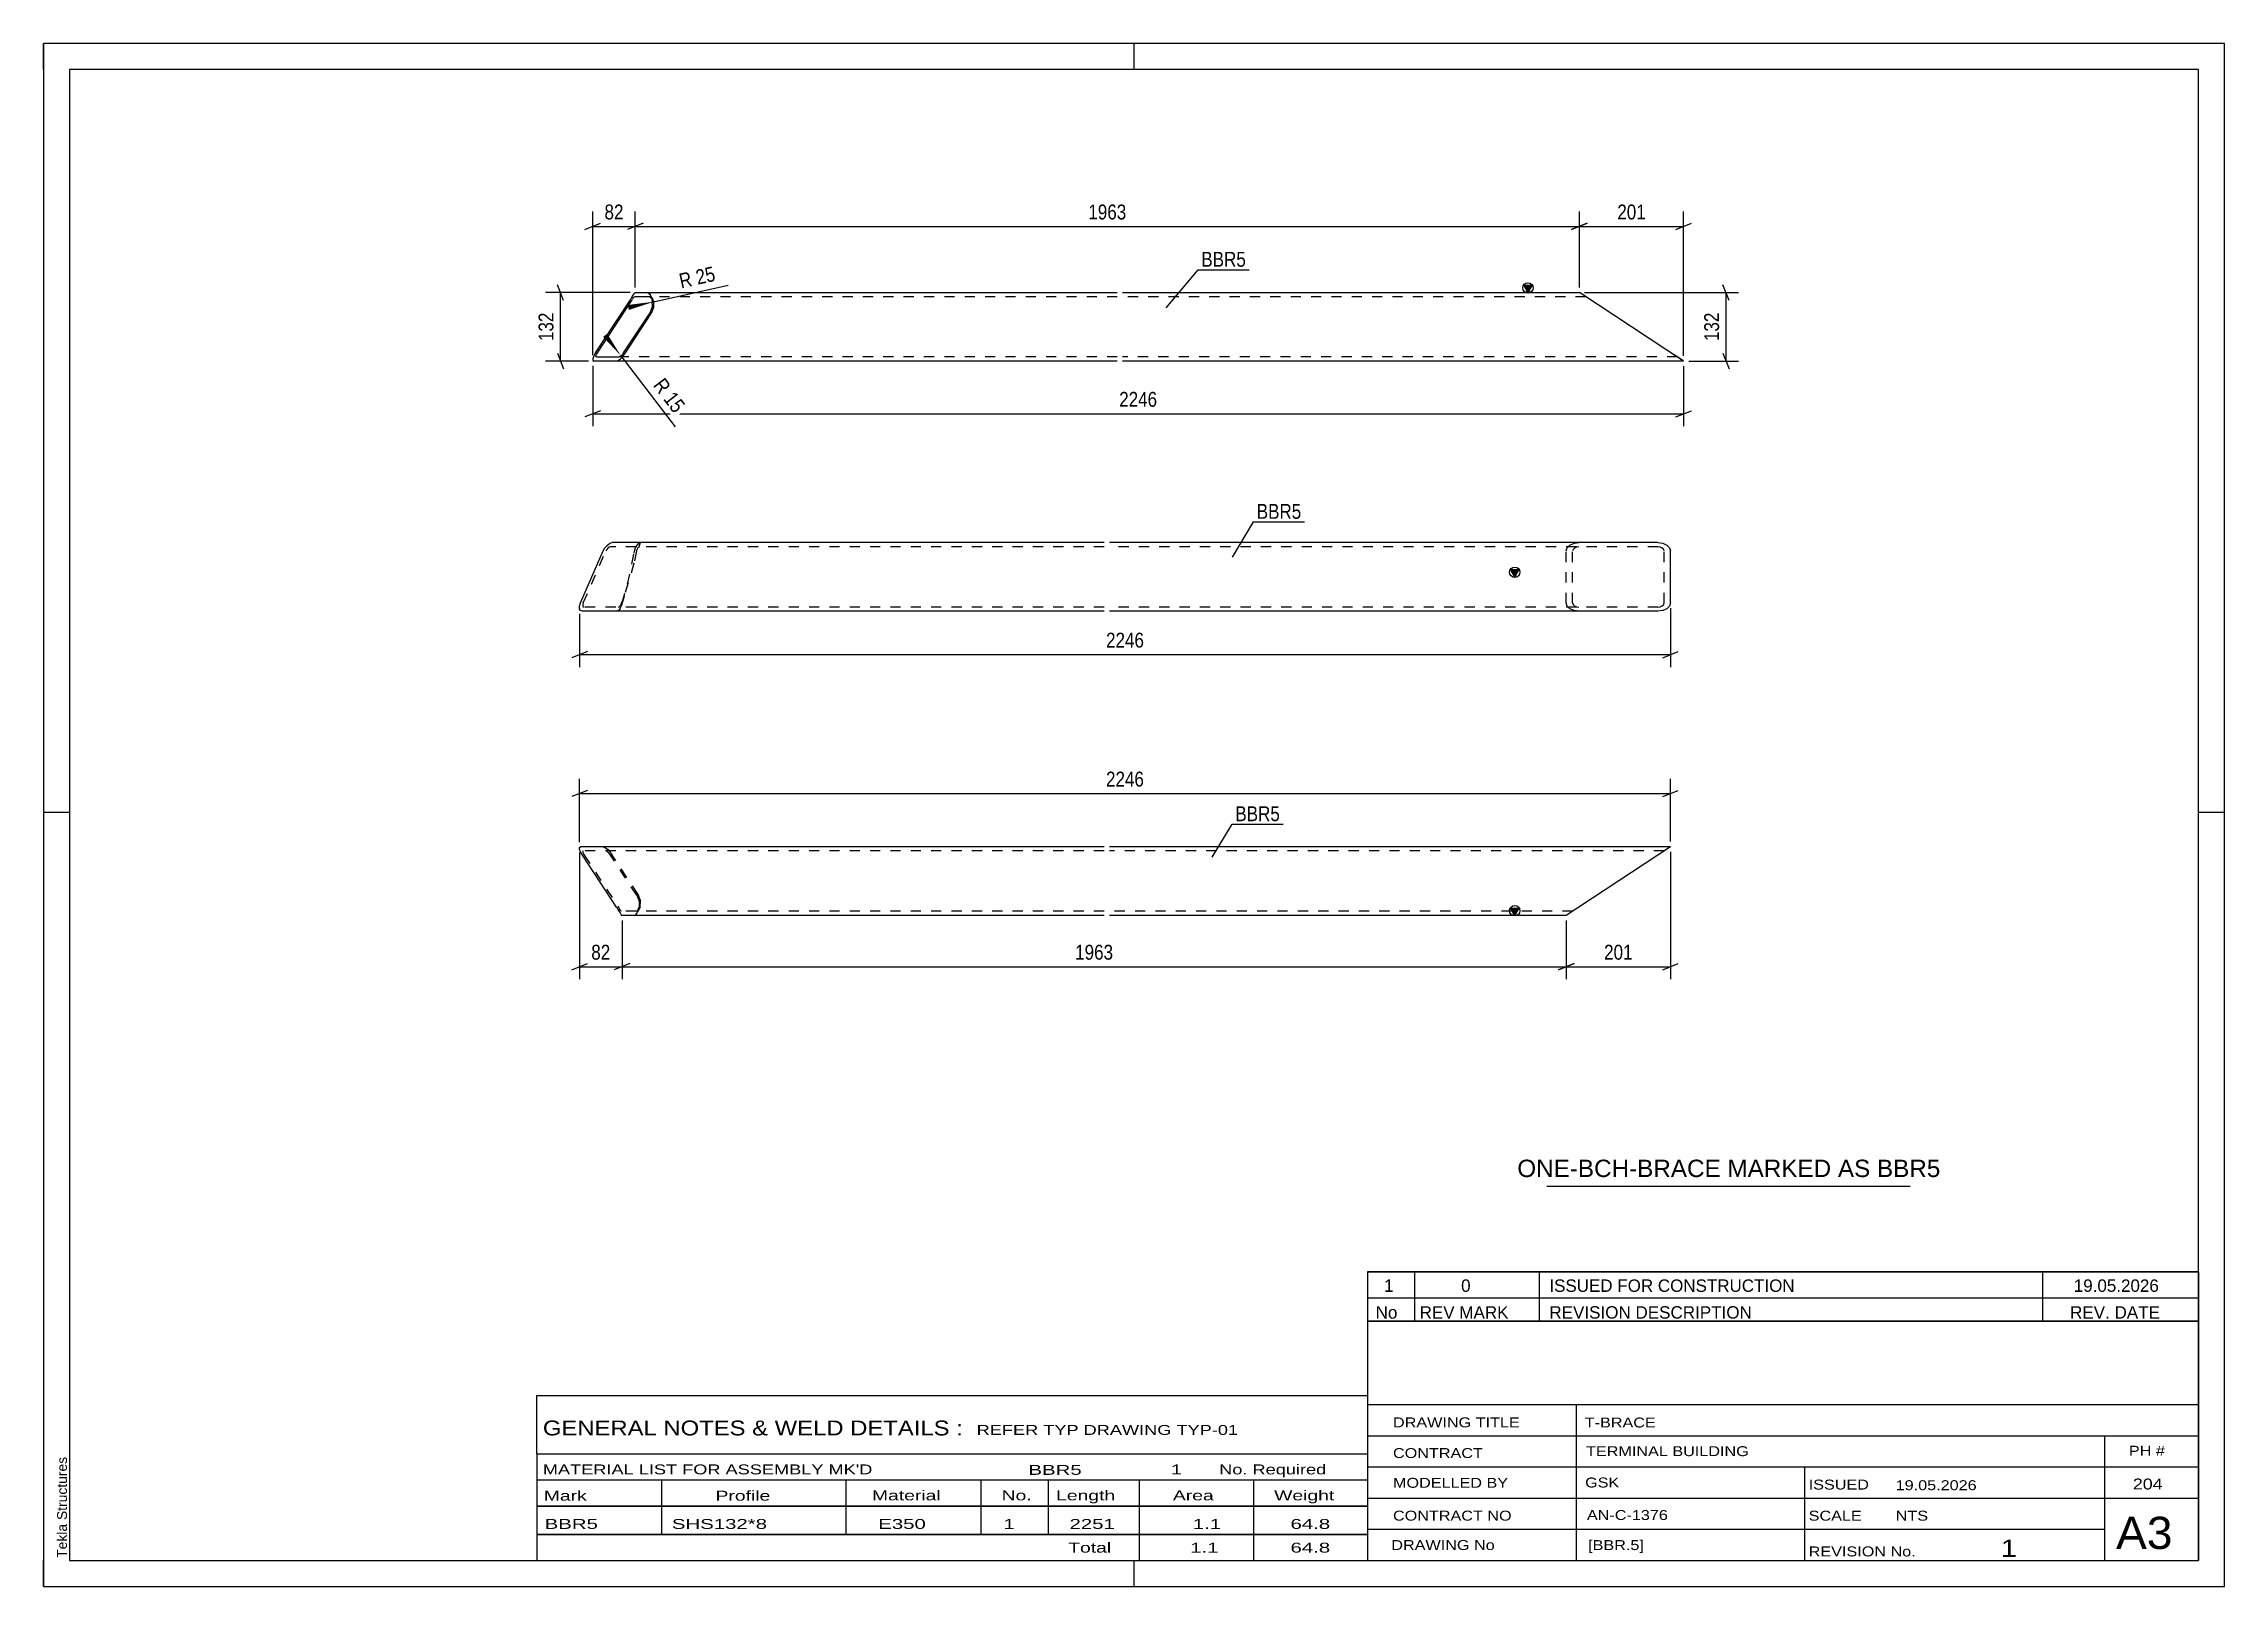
# Model space of a CAD drawing. Header units: millimetres. Extents: x 0 to 420, y 0 to 297.
import ezdxf

# ---------------------------------------------------------------- set-up
doc = ezdxf.new("R2010")
doc.units = ezdxf.units.MM
doc.linetypes.add('DXK_LINE_DOT2', pattern=[3.9198, 1.9599, -1.9599])
doc.styles.add('Arial', font='ARIAL.TTF', dxfattribs={"height": 0.2})
doc.styles.add('Arial Narrow', font='ARIALN.TTF', dxfattribs={"height": 0.2})

# ---------------------------------------------------------------- blocks, each defined once
blk = doc.blocks.new('Unknown-491737577-1161')
at = {"color": 5, "linetype": 'Continuous'}
for p, q in [((420, 297), (0, 297)), ((0, 297), (0, 0)), ((0, 292), (0, 297)), ((210, 292), (210, 297)), ((420, 0), (420, 297)), ((415, 292), (5, 292)), ((5, 292), (5, 5)), ((415, 5), (415, 292)), ((5, 149), (0, 149)), ((420, 149), (415, 149)), ((0, 0), (0, 5)), ((5, 5), (415, 5)), ((210, 0), (210, 5)), ((0, 0), (420, 0))]:
    blk.add_line(p, q, dxfattribs=at)
at = {"color": 174, "linetype": 'Continuous', "style": 'Arial'}
blk.add_text('Tekla Structures', height=1.9102, rotation=90, dxfattribs=at).set_placement((4.5, 5.5))
blk = doc.blocks.new('Unknown-491737577-3114')
at = {"color": 7, "linetype": 'Continuous'}
for p, q in [((255, 51.05), (255, 5)), ((255, 51.05), (415, 51.05)), ((415, 51), (415, 5)), ((255, 35), (415, 35)), ((295.14, 35), (295.14, 5)), ((255, 29), (415, 29)), ((397, 5.05), (397, 28.9)), ((255, 23), (415, 23)), ((339.14, 23), (339.14, 5)), ((255, 17), (415, 17)), ((255, 11), (397, 11)), ((255, 5), (415, 5))]:
    blk.add_line(p, q, dxfattribs=at)
at = {"color": 7, "style": 'Arial Narrow'}
for s, height, width, p in [('DRAWING TITLE', 1.9089, 1.425378, (259.88, 30.61)), ('T-BRACE', 1.909, 1.425378, (296.81, 30.59)), ('CONTRACT', 1.909, 1.425378, (259.88, 24.71)), ('TERMINAL BUILDING', 1.9089, 1.425378, (297.06, 25.07)), ('MODELLED BY', 1.9089, 1.425378, (259.88, 18.98)), ('GSK', 1.909, 1.425378, (296.88, 19.04)), ('ISSUED', 1.909, 1.425378, (339.94, 18.64)), ('19.05.2026', 1.909, 1.425378, (356.69, 18.52)), ('CONTRACT NO', 1.9089, 1.425378, (259.88, 12.66)), ('AN-C-1376', 1.909, 1.425378, (297.23, 12.78)), ('SCALE', 1.909, 1.425378, (339.94, 12.65)), ('A3', 6.204, 1.25, (399.14, 7.2)), ('DRAWING No', 1.909, 1.425378, (259.56, 7)), ('[BBR.5]', 1.909, 1.425378, (297.46, 6.99)), ('1', 3.34, 1.5, (376.91, 5.68)), ('REVISION No.', 1.9089, 1.425378, (339.94, 5.77))]:
    blk.add_text(s, height=height, dxfattribs=dict(at, width=width)).set_placement(p)
at = {"color": 7, "linetype": 'Continuous', "style": 'Arial Narrow'}
for s, height, width, p in [('PH #', 1.909, 1.43, (401.6, 25.15)), ('204', 2.1, 1.43, (402.37, 18.65)), ('NTS', 1.909, 1.425378, (356.7, 12.65))]:
    blk.add_text(s, height=height, dxfattribs=dict(at, width=width)).set_placement(p)
blk = doc.blocks.new('Unknown-491737577-3115')
at = {"color": 7, "linetype": 'Continuous'}
for p, q in [((95, 36.75), (255, 36.75)), ((95, 25.5), (95, 36.75)), ((255, 36.75), (255, 25.5)), ((95, 25.5), (255, 25.5)), ((95, 25.5), (95, 20.5)), ((255, 25.5), (255, 20.5)), ((95, 20.5), (255, 20.5)), ((95, 20.5), (95, 15.5)), ((119, 20.5), (119, 15.5)), ((154.5, 20.5), (154.5, 15.5)), ((180.5, 20.5), (180.5, 15.5)), ((193.5, 20.5), (193.5, 15.5)), ((211, 20.5), (211, 15.5)), ((233, 20.5), (233, 15.5)), ((255, 20.5), (255, 15.5)), ((95, 15.5), (255, 15.5)), ((95, 15.45), (95, 10.05)), ((95, 15.45), (255, 15.45)), ((119, 15.5), (119, 10)), ((154.5, 15.5), (154.5, 10)), ((180.5, 15.5), (180.5, 10)), ((193.5, 15.5), (193.5, 10)), ((211, 15.5), (211, 10)), ((233, 15.5), (233, 10)), ((255, 15.45), (255, 10.05)), ((95, 10.05), (255, 10.05)), ((95, 10), (255, 10)), ((95, 10), (95, 5)), ((211, 10), (211, 5)), ((233, 10), (233, 5)), ((255, 10), (255, 5)), ((95, 5), (255, 5))]:
    blk.add_line(p, q, dxfattribs=at)
at = {"color": 7, "style": 'Arial Narrow'}
for s, height, width, p in [('GENERAL NOTES & WELD DETAILS :', 2.8633, 1.4, (96.15, 29.06)), ('REFER TYP DRAWING TYP-01', 1.9089, 1.6, (179.7, 29.16)), ("MATERIAL LIST FOR ASSEMBLY MK'D", 1.9089, 1.6, (96.15, 21.56)), ('BBR5', 1.909, 1.794707, (189.67, 21.47)), ('1', 1.91, 1.794707, (217.08, 21.56)), ('No. Required', 1.9089, 1.6, (226.41, 21.56)), ('Mark', 1.909, 1.7, (96.34, 16.5)), ('Profile', 1.909, 1.7, (129.41, 16.5)), ('Material', 1.909, 1.7, (159.54, 16.56)), ('No.', 1.909, 1.7, (184.5, 16.56)), ('Length', 1.909, 1.7, (195, 16.56)), ('Area', 1.909, 1.7, (217.5, 16.56)), ('Weight', 1.909, 1.7, (237, 16.56))]:
    blk.add_text(s, height=height, dxfattribs=dict(at, width=width)).set_placement(p)
at = {"color": 7, "linetype": 'Continuous', "style": 'Arial Narrow'}
for s, height, width, p in [('BBR5', 1.909, 1.794707, (96.5, 11.06)), ('SHS132*8', 1.909, 1.794707, (121, 11.06)), ('E350', 1.909, 1.794707, (160.74, 11.06)), ('1', 1.91, 1.794707, (184.86, 11.06)), ('2251', 1.909, 1.794707, (197.58, 11.06)), ('1.1', 1.909, 1.794707, (221.32, 11.06)), ('64.8', 1.909, 1.794707, (240.14, 11.06)), ('Total', 1.909, 1.7, (197.33, 6.5)), ('1.1', 1.909, 1.794707, (220.83, 6.5)), ('64.8', 1.909, 1.794707, (240.14, 6.5))]:
    blk.add_text(s, height=height, dxfattribs=dict(at, width=width)).set_placement(p)
blk = doc.blocks.new('Unknown-491737577-3116')
at = {"color": 7, "linetype": 'Continuous'}
for p, q in [((255, 60.55), (415, 60.55)), ((415, 60.55), (255, 60.55)), ((255, 60.55), (255, 55.55)), ((264, 60.55), (264, 55.55)), ((288, 60.55), (288, 55.55)), ((385, 60.55), (385, 55.55)), ((415, 60.55), (415, 55.55)), ((255, 55.55), (415, 55.55)), ((255, 55.55), (255, 51.05)), ((255, 55.55), (415, 55.55)), ((264, 55.55), (264, 51.05)), ((288, 55.55), (288, 51.05)), ((385, 55.55), (385, 51.05)), ((415, 55.55), (415, 51.05)), ((415, 51.05), (255, 51.05))]:
    blk.add_line(p, q, dxfattribs=at)
at = {"color": 7, "linetype": 'Continuous', "style": 'Arial Narrow'}
for s, height, width, p in [('1', 2.39, 1.196471, (258.16, 56.7)), ('0', 2.39, 1.196471, (273, 56.7)), ('ISSUED FOR CONSTRUCTION', 2.3861, 1.196471, (290, 56.7)), ('19.05.2026', 2.386, 1.196471, (391, 56.7)), ('No', 2.386, 1.2, (256.54, 51.55)), ('REV MARK', 2.386, 1.2, (265, 51.55)), ('REVISION DESCRIPTION', 2.3861, 1.2, (290, 51.55)), ('REV. DATE', 2.386, 1.2, (390.28, 51.55))]:
    blk.add_text(s, height=height, dxfattribs=dict(at, width=width)).set_placement(p)
blk = doc.blocks.new('Unknown-491737577-3117')
at = {"color": 7, "linetype": 'Continuous'}
blk.add_line((289.5, 77.05), (359.5, 77.05), dxfattribs=at)
at = {"color": 7, "style": 'Arial'}
blk.add_text('ONE-BCH-BRACE MARKED AS BBR5', height=3.3428, dxfattribs=at).set_placement((283.82, 78.8))
blk = doc.blocks.new('Part-491737577-1532 - 1526')
at = {"linetype": 'Continuous'}
blk.add_hatch(color=2, dxfattribs=at).paths.add_polyline_path([(283.32, 129.18), (282.52, 130.58), (284.12, 130.58)])
at = {"color": 2, "linetype": 'Continuous'}
for p, q in [((103.22, 142.26), (103.41, 142.38)), ((103.23, 141.91), (103.22, 142.26)), ((103.42, 141.39), (103.23, 141.91)), ((204.25, 142.38), (103.41, 142.38)), ((103.77, 140.78), (103.42, 141.39)), ((110.34, 130.78), (103.77, 140.78)), ((313.32, 142.38), (205.25, 142.38)), ((310.89, 140.78), (293.25, 129.18)), ((313.32, 142.38), (310.89, 140.78)), ((110.34, 130.78), (110.49, 130.58)), ((110.49, 130.58), (110.68, 130.16)), ((283.32, 129.18), (282.52, 130.58)), ((282.52, 130.58), (284.12, 130.58)), ((284.12, 130.58), (283.32, 129.18)), ((110.68, 130.16), (111.02, 129.65)), ((111.02, 129.65), (111.13, 129.53)), ((111.13, 129.53), (111.22, 129.3)), ((111.22, 129.3), (111.4, 129.18)), ((204.25, 129.18), (111.4, 129.18)), ((293.25, 129.18), (205.25, 129.18))]:
    blk.add_line(p, q, dxfattribs=at)
at = {"color": 7, "linetype": 'DXK_LINE_DOT2'}
for p, q in [((103.94, 141.58), (103.84, 141.52)), ((103.84, 141.52), (103.84, 141.34)), ((103.84, 141.34), (103.94, 141.08)), ((204.25, 141.58), (103.94, 141.58)), ((103.94, 141.08), (104.11, 140.78)), ((104.11, 140.78), (110.69, 130.78)), ((107.77, 142.38), (108.11, 142.26)), ((108.11, 142.26), (108.57, 141.91)), ((108.47, 141.52), (108.29, 141.58)), ((108.69, 141.34), (108.47, 141.52)), ((108.57, 141.91), (109.06, 141.39)), ((108.94, 141.08), (108.69, 141.34)), ((109.17, 140.78), (108.94, 141.08)), ((109.06, 141.39), (109.52, 140.78)), ((114.25, 133.05), (109.17, 140.78)), ((114.49, 133.21), (109.52, 140.78)), ((312.1, 141.58), (205.25, 141.58)), ((313.13, 142.26), (310.89, 140.78)), ((110.69, 130.78), (110.72, 130.73)), ((110.72, 130.73), (110.85, 130.47)), ((111.02, 130.21), (110.85, 130.47)), ((111.18, 130.04), (111.02, 130.21)), ((114.25, 133.05), (114.71, 131.89)), ((114.29, 130.04), (114.43, 130.21)), ((114.43, 130.21), (114.58, 130.47)), ((114.95, 132.05), (114.49, 133.21)), ((114.58, 130.47), (114.65, 130.61)), ((114.9, 130.78), (114.6, 130.16)), ((114.65, 130.61), (114.67, 130.78)), ((114.71, 131.89), (114.67, 130.78)), ((114.9, 130.78), (114.95, 132.05)), ((295.68, 130.78), (295.68, 130.78)), ((111.32, 129.98), (111.18, 130.04)), ((204.25, 129.98), (111.32, 129.98)), ((113.78, 129.18), (113.97, 129.3)), ((113.97, 129.3), (114.12, 129.43)), ((114.12, 129.43), (114.29, 129.65)), ((114.2, 129.98), (114.29, 130.04)), ((114.6, 130.16), (114.29, 129.65)), ((294.47, 129.98), (205.25, 129.98))]:
    blk.add_line(p, q, dxfattribs=at)
at = {"color": 2, "linetype": 'Continuous'}
blk.add_circle((283.32, 130.08), 1, dxfattribs=at)
blk = doc.blocks.new('Part-491737577-1708 - 1702')
at = {"linetype": 'Continuous'}
blk.add_hatch(color=2, dxfattribs=at).paths.add_polyline_path([(283.32, 194.34), (282.52, 195.74), (284.12, 195.74)])
at = {"color": 2, "linetype": 'Continuous'}
for p, q in [((103.41, 189.34), (107.77, 199.34)), ((107.77, 199.34), (108.11, 199.95)), ((108.11, 199.95), (108.57, 200.47)), ((108.57, 200.47), (109.06, 200.81)), ((109.06, 200.81), (109.52, 200.94)), ((204.25, 200.94), (109.52, 200.94)), ((310.89, 200.94), (205.25, 200.94)), ((310.89, 200.94), (311.82, 200.81)), ((311.82, 200.81), (312.61, 200.47)), ((312.61, 200.47), (313.13, 199.95)), ((313.13, 199.95), (313.32, 199.34)), ((313.32, 189.34), (313.32, 199.34)), ((283.32, 194.34), (282.52, 195.74)), ((282.52, 195.74), (284.12, 195.74)), ((284.12, 195.74), (283.32, 194.34)), ((103.22, 188.72), (103.41, 189.34)), ((313.32, 189.34), (313.13, 188.72)), ((103.23, 188.2), (103.22, 188.72)), ((103.42, 187.86), (103.23, 188.2)), ((103.77, 187.74), (103.42, 187.86)), ((204.25, 187.74), (103.77, 187.74)), ((310.89, 187.74), (205.25, 187.74)), ((311.82, 187.86), (310.89, 187.74)), ((312.61, 188.2), (311.82, 187.86)), ((313.13, 188.72), (312.61, 188.2))]:
    blk.add_line(p, q, dxfattribs=at)
at = {"color": 7, "linetype": 'DXK_LINE_DOT2'}
for p, q in [((103.94, 189.34), (108.29, 199.34)), ((108.47, 199.64), (108.29, 199.34)), ((108.69, 199.9), (108.47, 199.64)), ((108.94, 200.08), (108.69, 199.9)), ((109.17, 200.14), (108.94, 200.08)), ((204.25, 200.14), (109.17, 200.14)), ((112.48, 192.96), (113.74, 198.89)), ((114.2, 199.34), (113.69, 196.96)), ((113.74, 198.89), (113.78, 199.34)), ((113.78, 199.34), (113.97, 199.95)), ((113.97, 199.95), (114.12, 200.14)), ((114.12, 200.14), (114.29, 200.47)), ((114.2, 199.34), (114.29, 199.64)), ((114.6, 200.81), (114.29, 200.47)), ((114.29, 199.64), (114.43, 199.9)), ((114.43, 199.9), (114.47, 199.95)), ((114.47, 199.95), (114.58, 200.08)), ((114.58, 200.08), (114.65, 200.1)), ((114.9, 200.94), (114.6, 200.81)), ((114.65, 200.1), (114.67, 200.14)), ((114.71, 200.14), (114.95, 200.94)), ((310.89, 200.14), (205.25, 200.14)), ((293.25, 199.34), (293.44, 199.95)), ((293.25, 189.34), (293.25, 199.34)), ((293.44, 199.95), (293.96, 200.47)), ((293.96, 200.47), (294.75, 200.81)), ((294.56, 199.64), (294.47, 199.34)), ((294.47, 189.34), (294.47, 199.34)), ((294.82, 199.9), (294.56, 199.64)), ((294.75, 200.81), (295.68, 200.94)), ((295.22, 200.08), (294.82, 199.9)), ((295.68, 200.14), (295.22, 200.08)), ((311.35, 200.08), (310.89, 200.14)), ((311.75, 199.9), (311.35, 200.08)), ((312.01, 199.64), (311.75, 199.9)), ((312.1, 199.34), (312.01, 199.64)), ((312.1, 189.34), (312.1, 199.34)), ((113.69, 196.96), (111.8, 190.59)), ((103.94, 189.34), (103.84, 189.03)), ((103.84, 189.03), (103.84, 188.77)), ((111.18, 189.03), (111.02, 188.77)), ((111.8, 190.59), (111.13, 188.37)), ((111.32, 189.34), (111.18, 189.03)), ((111.4, 189.34), (111.22, 188.72)), ((111.8, 190.59), (111.32, 189.34)), ((111.4, 189.34), (112.48, 192.96)), ((293.44, 188.72), (293.25, 189.34)), ((294.47, 189.34), (294.56, 189.03)), ((294.56, 189.03), (294.82, 188.77)), ((311.75, 188.77), (312.01, 189.03)), ((312.01, 189.03), (312.1, 189.34)), ((103.84, 188.77), (103.94, 188.6)), ((103.94, 188.6), (104.11, 188.54)), ((204.25, 188.54), (104.11, 188.54)), ((110.34, 187.74), (110.49, 187.78)), ((110.49, 187.78), (110.68, 187.86)), ((110.68, 187.86), (111.02, 188.2)), ((110.69, 188.54), (110.72, 188.54)), ((110.72, 188.54), (110.85, 188.6)), ((111.02, 188.77), (110.85, 188.6)), ((111.02, 188.2), (111.13, 188.37)), ((111.13, 188.37), (111.22, 188.72)), ((310.89, 188.54), (205.25, 188.54)), ((293.96, 188.2), (293.44, 188.72)), ((294.75, 187.86), (293.96, 188.2)), ((295.68, 187.74), (294.75, 187.86)), ((294.82, 188.77), (295.22, 188.6)), ((295.22, 188.6), (295.68, 188.54)), ((310.89, 188.54), (311.35, 188.6)), ((311.35, 188.6), (311.75, 188.77))]:
    blk.add_line(p, q, dxfattribs=at)
at = {"color": 2, "linetype": 'Continuous'}
blk.add_circle((283.32, 195.24), 1, dxfattribs=at)
blk = doc.blocks.new('Part-491737577-1267 - 1249')
at = {"linetype": 'Continuous'}
blk.add_hatch(color=2, dxfattribs=at).paths.add_polyline_path([(285.86, 249.08), (285.06, 250.48), (286.66, 250.48)])
at = {"color": 2, "linetype": 'Continuous'}
for p, q in [((113.03, 247.68), (113.22, 248.09)), ((113.22, 248.09), (113.56, 248.61)), ((113.55, 248.04), (113.39, 247.78)), ((113.72, 248.22), (113.55, 248.04)), ((113.56, 248.61), (113.67, 248.72)), ((113.67, 248.72), (113.76, 248.96)), ((113.86, 248.28), (113.72, 248.22)), ((113.76, 248.96), (113.94, 249.08)), ((116.74, 248.28), (113.86, 248.28)), ((113.94, 249.08), (206.79, 249.08)), ((116.32, 249.08), (116.51, 248.96)), ((116.51, 248.96), (116.66, 248.83)), ((116.66, 248.83), (116.83, 248.61)), ((116.74, 248.28), (116.83, 248.22)), ((117.14, 248.09), (116.83, 248.61)), ((116.83, 248.22), (116.97, 248.04)), ((116.97, 248.04), (117.12, 247.78)), ((117.44, 247.48), (117.14, 248.09)), ((207.79, 249.08), (295.79, 249.08)), ((285.86, 249.08), (285.06, 250.48)), ((285.06, 250.48), (286.66, 250.48)), ((286.66, 250.48), (285.86, 249.08)), ((315.86, 235.88), (295.79, 249.08)), ((106.31, 237.48), (112.88, 247.48)), ((106.65, 237.48), (113.23, 247.48)), ((111.71, 237.48), (116.79, 245.2)), ((112.06, 237.48), (117.03, 245.04)), ((112.88, 247.48), (113.03, 247.68)), ((113.23, 247.48), (113.26, 247.52)), ((113.26, 247.52), (113.39, 247.78)), ((116.79, 245.2), (117.25, 246.37)), ((117.49, 246.21), (117.03, 245.04)), ((117.12, 247.78), (117.19, 247.65)), ((117.19, 247.65), (117.2, 247.48)), ((117.25, 246.37), (117.2, 247.48)), ((117.44, 247.48), (117.49, 246.21)), ((105.77, 236.35), (105.76, 236)), ((105.76, 236), (105.95, 235.88)), ((105.96, 236.87), (105.77, 236.35)), ((206.79, 235.88), (105.95, 235.88)), ((106.31, 237.48), (105.96, 236.87)), ((106.38, 236.91), (106.48, 237.17)), ((106.38, 236.74), (106.38, 236.91)), ((106.48, 236.68), (106.38, 236.74)), ((106.48, 237.17), (106.65, 237.48)), ((106.48, 236.68), (110.83, 236.68)), ((110.31, 235.88), (110.65, 236)), ((110.65, 236), (111.11, 236.35)), ((111.01, 236.74), (110.83, 236.68)), ((111.23, 236.91), (111.01, 236.74)), ((111.11, 236.35), (111.6, 236.87)), ((111.48, 237.17), (111.23, 236.91)), ((111.71, 237.48), (111.48, 237.17)), ((111.6, 236.87), (112.06, 237.48)), ((315.86, 235.88), (207.79, 235.88))]:
    blk.add_line(p, q, dxfattribs=at)
at = {"color": 7, "linetype": 'DXK_LINE_DOT2'}
for p, q in [((206.79, 248.28), (116.74, 248.28)), ((297.01, 248.28), (207.79, 248.28)), ((298.22, 247.48), (298.22, 247.48)), ((206.79, 236.68), (110.83, 236.68)), ((314.64, 236.68), (207.79, 236.68)), ((313.43, 237.48), (313.43, 237.48)), ((315.67, 236), (313.43, 237.48))]:
    blk.add_line(p, q, dxfattribs=at)
at = {"color": 2, "linetype": 'Continuous'}
blk.add_circle((285.86, 249.98), 1, dxfattribs=at)
blk = doc.blocks.new('StraightDimension-491737577-2757 - 1526')
at = {"color": 7, "linetype": 'Continuous'}
for p, q in [((111.4, 128.18), (111.4, 116.9)), ((293.25, 128.18), (293.25, 116.9)), ((112.9, 119.9), (109.9, 118.7)), ((111.4, 119.3), (293.25, 119.3)), ((291.75, 118.7), (294.75, 119.9))]:
    blk.add_line(p, q, dxfattribs=at)
at = {"color": 0}
blk.add_wipeout([(206.58, 120.05), (206.58, 124.25), (198.07, 124.25), (198.07, 120.05)], dxfattribs=at)
at = {"color": 3, "style": 'Arial Narrow'}
blk.add_text('1963', height=2.863, dxfattribs=at).set_placement((198.67, 120.65))
blk = doc.blocks.new('StraightDimension-491737577-2756 - 1526')
at = {"color": 7, "linetype": 'Continuous'}
for p, q in [((313.32, 141.38), (313.32, 116.9)), ((293.25, 128.18), (293.25, 116.9)), ((294.75, 119.9), (291.75, 118.7)), ((293.25, 119.3), (313.32, 119.3)), ((311.82, 118.7), (314.82, 119.9))]:
    blk.add_line(p, q, dxfattribs=at)
at = {"color": 0}
blk.add_wipeout([(306.63, 120.05), (306.63, 124.25), (299.94, 124.25), (299.94, 120.05)], dxfattribs=at)
at = {"color": 3, "style": 'Arial Narrow'}
blk.add_text('201', height=2.863, dxfattribs=at).set_placement((300.54, 120.65))
blk = doc.blocks.new('StraightDimension-491737577-2758 - 1526')
at = {"color": 7, "linetype": 'Continuous'}
for p, q in [((103.22, 141.26), (103.22, 116.9)), ((111.4, 128.18), (111.4, 116.9)), ((101.72, 118.7), (104.72, 119.9)), ((103.22, 119.3), (111.4, 119.3)), ((112.9, 119.9), (109.9, 118.7))]:
    blk.add_line(p, q, dxfattribs=at)
at = {"color": 0}
blk.add_wipeout([(109.74, 120.05), (109.74, 124.25), (104.88, 124.25), (104.88, 120.05)], dxfattribs=at)
at = {"color": 3, "style": 'Arial Narrow'}
blk.add_text('82', height=2.863, dxfattribs=at).set_placement((105.48, 120.65))
blk = doc.blocks.new('StraightDimension-491737577-2814 - 1526')
at = {"color": 7, "linetype": 'Continuous'}
for p, q in [((103.22, 143.26), (103.22, 155.48)), ((313.32, 143.38), (313.32, 155.48)), ((104.72, 153.23), (101.72, 152.03)), ((103.22, 152.63), (313.32, 152.63)), ((311.82, 152.03), (314.82, 153.23))]:
    blk.add_line(p, q, dxfattribs=at)
at = {"color": 0}
blk.add_wipeout([(212.53, 153.38), (212.53, 157.58), (204.01, 157.58), (204.01, 153.38)], dxfattribs=at)
at = {"color": 3, "style": 'Arial Narrow'}
blk.add_text('2246', height=2.863, dxfattribs=at).set_placement((204.61, 153.98))
blk = doc.blocks.new('StraightDimension-491737577-1710 - 1702')
at = {"color": 7, "linetype": 'Continuous'}
for p, q in [((103.23, 187.2), (103.23, 176.98)), ((313.32, 188.34), (313.32, 176.98)), ((104.73, 179.98), (101.73, 178.78)), ((103.23, 179.38), (313.32, 179.38)), ((311.82, 178.78), (314.82, 179.98))]:
    blk.add_line(p, q, dxfattribs=at)
at = {"color": 0}
blk.add_wipeout([(212.53, 180.13), (212.53, 184.33), (204.02, 184.33), (204.02, 180.13)], dxfattribs=at)
at = {"color": 3, "style": 'Arial Narrow'}
blk.add_text('2246', height=2.863, dxfattribs=at).set_placement((204.62, 180.73))
blk = doc.blocks.new('StraightDimension-491737577-2656 - 1249')
at = {"color": 7, "linetype": 'Continuous'}
for p, q in [((105.76, 237), (105.76, 264.66)), ((113.94, 250.08), (113.94, 264.66)), ((104.26, 261.21), (107.26, 262.41)), ((105.76, 261.81), (113.94, 261.81)), ((115.44, 262.41), (112.44, 261.21))]:
    blk.add_line(p, q, dxfattribs=at)
at = {"color": 0}
blk.add_wipeout([(112.28, 262.56), (112.28, 266.76), (107.42, 266.76), (107.42, 262.56)], dxfattribs=at)
at = {"color": 3, "style": 'Arial Narrow'}
blk.add_text('82', height=2.863, dxfattribs=at).set_placement((108.02, 263.16))
blk = doc.blocks.new('StraightDimension-491737577-2645 - 1249')
at = {"color": 7, "linetype": 'Continuous'}
for p, q in [((105.76, 235), (105.76, 223.34)), ((315.86, 234.88), (315.86, 223.34)), ((107.26, 226.34), (104.26, 225.14)), ((105.76, 225.74), (315.86, 225.74)), ((314.36, 225.14), (317.36, 226.34))]:
    blk.add_line(p, q, dxfattribs=at)
at = {"color": 0}
blk.add_wipeout([(215.07, 226.49), (215.07, 230.69), (206.55, 230.69), (206.55, 226.49)], dxfattribs=at)
at = {"color": 3, "style": 'Arial Narrow'}
blk.add_text('2246', height=2.863, dxfattribs=at).set_placement((207.15, 227.09))
blk = doc.blocks.new('StraightDimension-491737577-2654 - 1249')
at = {"color": 7, "linetype": 'Continuous'}
for p, q in [((295.79, 250.08), (295.79, 264.66)), ((315.86, 236.88), (315.86, 264.66)), ((297.29, 262.41), (294.29, 261.21)), ((295.79, 261.81), (315.86, 261.81)), ((314.36, 261.21), (317.36, 262.41))]:
    blk.add_line(p, q, dxfattribs=at)
at = {"color": 0}
blk.add_wipeout([(309.17, 262.56), (309.17, 266.76), (302.48, 266.76), (302.48, 262.56)], dxfattribs=at)
at = {"color": 3, "style": 'Arial Narrow'}
blk.add_text('201', height=2.863, dxfattribs=at).set_placement((303.08, 263.16))
blk = doc.blocks.new('StraightDimension-491737577-2655 - 1249')
at = {"color": 7, "linetype": 'Continuous'}
for p, q in [((113.94, 250.08), (113.94, 264.66)), ((295.79, 250.08), (295.79, 264.66)), ((115.44, 262.41), (112.44, 261.21)), ((113.94, 261.81), (295.79, 261.81)), ((294.29, 261.21), (297.29, 262.41))]:
    blk.add_line(p, q, dxfattribs=at)
at = {"color": 0}
blk.add_wipeout([(209.12, 262.56), (209.12, 266.76), (200.61, 266.76), (200.61, 262.56)], dxfattribs=at)
at = {"color": 3, "style": 'Arial Narrow'}
blk.add_text('1963', height=2.863, dxfattribs=at).set_placement((201.21, 263.16))
blk = doc.blocks.new('RadiusDimension-491737577-2888 - 1249')
at = {"linetype": 'Continuous'}
blk.add_hatch(color=7, dxfattribs=at).paths.add_polyline_path([(108.55, 241.16), (111.19, 236.88), (107.76, 240.55)])
at = {"color": 7, "linetype": 'Continuous'}
blk.add_line((111.19, 236.88), (121.63, 223.21), dxfattribs=at)
blk.add_arc((110.3, 238.04), 1.46, 291.1843, 323.5384, dxfattribs=at)
at = {"color": 0}
blk.add_wipeout([(121.35, 224.81), (124.69, 227.36), (119.75, 233.83), (116.41, 231.28)], dxfattribs=at)
at = {"color": 3, "style": 'Arial Narrow'}
blk.add_text('R 15', height=2.863, rotation=-52.6376, dxfattribs=at).set_placement((117.25, 231.17))
blk = doc.blocks.new('StraightDimension-491737577-2711 - 1249')
at = {"color": 7, "linetype": 'Continuous'}
for p, q in [((296.79, 249.08), (326.43, 249.08)), ((324.63, 247.58), (323.43, 250.58)), ((324.03, 235.88), (324.03, 249.08)), ((316.86, 235.88), (326.43, 235.88)), ((323.43, 237.38), (324.63, 234.38))]:
    blk.add_line(p, q, dxfattribs=at)
at = {"color": 0}
blk.add_wipeout([(323.28, 245.82), (319.08, 245.82), (319.08, 239.14), (323.28, 239.14)], dxfattribs=at)
at = {"color": 3, "style": 'Arial Narrow'}
blk.add_text('132', height=2.863, rotation=90.0002, dxfattribs=at).set_placement((322.68, 239.74))
blk = doc.blocks.new('StraightDimension-491737577-2729 - 1249')
at = {"color": 7, "linetype": 'Continuous'}
for p, q in [((112.94, 249.08), (96.69, 249.08)), ((100.14, 247.58), (98.94, 250.58)), ((99.54, 235.88), (99.54, 249.08)), ((104.95, 235.88), (96.69, 235.88)), ((98.94, 237.38), (100.14, 234.38))]:
    blk.add_line(p, q, dxfattribs=at)
at = {"color": 0}
blk.add_wipeout([(98.79, 245.82), (94.59, 245.82), (94.59, 239.14), (98.79, 239.14)], dxfattribs=at)
at = {"color": 3, "style": 'Arial Narrow'}
blk.add_text('132', height=2.863, rotation=90.0002, dxfattribs=at).set_placement((98.19, 239.74))
blk = doc.blocks.new('RadiusDimension-491737577-2741 - 1249')
at = {"linetype": 'Continuous'}
blk.add_hatch(color=7, dxfattribs=at).paths.add_polyline_path([(112.5, 246.69), (117.49, 247.3), (112.72, 245.72)])
at = {"color": 7, "linetype": 'Continuous'}
blk.add_line((117.49, 247.3), (131.84, 250.5), dxfattribs=at)
blk.add_arc((115.08, 246.76), 2.47, 347.1762, 38.0139, dxfattribs=at)
at = {"color": 0}
blk.add_wipeout([(130.27, 250.92), (129.35, 255.02), (121.41, 253.24), (122.32, 249.14)], dxfattribs=at)
at = {"color": 3, "style": 'Arial Narrow'}
blk.add_text('R 25', height=2.863, rotation=12.5936, dxfattribs=at).set_placement((122.78, 249.86))
blk = doc.blocks.new('Mark-491737577-1528 - 1526')
at = {"color": 0}
blk.add_wipeout([(238.1, 147.31), (238.1, 150.31), (229.52, 150.31), (229.52, 147.31)], dxfattribs=at)
blk.add_wipeout([(238.1, 147.31), (238.1, 150.31), (229.52, 150.31), (229.52, 147.31)], dxfattribs=at)
at = {"color": 30, "linetype": 'Continuous'}
for p, q in [((225.06, 140.41), (228.92, 146.71)), ((228.92, 146.71), (238.7, 146.71))]:
    blk.add_line(p, q, dxfattribs=at)
at = {"color": 3, "style": 'Arial Narrow'}
blk.add_text('BBR5', height=2.863, dxfattribs=at).set_placement((229.52, 147.31))
blk = doc.blocks.new('Mark-491737577-1704 - 1702')
at = {"color": 0}
blk.add_wipeout([(242.23, 205.52), (242.23, 208.52), (233.64, 208.52), (233.64, 205.52)], dxfattribs=at)
blk.add_wipeout([(242.23, 205.52), (242.23, 208.52), (233.64, 208.52), (233.64, 205.52)], dxfattribs=at)
at = {"color": 30, "linetype": 'Continuous'}
for p, q in [((228.96, 198.11), (233.04, 204.92)), ((233.04, 204.92), (242.83, 204.92))]:
    blk.add_line(p, q, dxfattribs=at)
at = {"color": 3, "style": 'Arial Narrow'}
blk.add_text('BBR5', height=2.863, dxfattribs=at).set_placement((233.64, 205.52))
blk = doc.blocks.new('Mark-491737577-1262 - 1249')
at = {"color": 0}
blk.add_wipeout([(231.55, 254.05), (231.55, 257.05), (222.97, 257.05), (222.97, 254.05)], dxfattribs=at)
blk.add_wipeout([(231.55, 254.05), (231.55, 257.05), (222.97, 257.05), (222.97, 254.05)], dxfattribs=at)
at = {"color": 30, "linetype": 'Continuous'}
for p, q in [((216.22, 246.11), (222.37, 253.45)), ((222.37, 253.45), (232.15, 253.45))]:
    blk.add_line(p, q, dxfattribs=at)
at = {"color": 3, "style": 'Arial Narrow'}
blk.add_text('BBR5', height=2.863, dxfattribs=at).set_placement((222.97, 254.05))

msp = doc.modelspace()

# ---------------------------------------------------------------- block references
for name in ['Unknown-491737577-1161', 'Part-491737577-1267 - 1249', 'Part-491737577-1708 - 1702', 'Part-491737577-1532 - 1526', 'Unknown-491737577-3117', 'Unknown-491737577-3116', 'Unknown-491737577-3114', 'Unknown-491737577-3115']:
    msp.add_blockref(name, (0, 0))

# ---------------------------------------------------------------- next in the draw order: block references
for name in ['StraightDimension-491737577-2656 - 1249', 'Mark-491737577-1704 - 1702', 'StraightDimension-491737577-1710 - 1702', 'StraightDimension-491737577-2757 - 1526']:
    msp.add_blockref(name, (0, 0))

# ---------------------------------------------------------------- next in the draw order: block references
for name in ['StraightDimension-491737577-2645 - 1249', 'StraightDimension-491737577-2758 - 1526', 'StraightDimension-491737577-2756 - 1526']:
    msp.add_blockref(name, (0, 0))

# ---------------------------------------------------------------- next in the draw order: block references
for name in ['StraightDimension-491737577-2654 - 1249', 'RadiusDimension-491737577-2888 - 1249', 'StraightDimension-491737577-2814 - 1526']:
    msp.add_blockref(name, (0, 0))

# ---------------------------------------------------------------- next in the draw order: block references
for name in ['StraightDimension-491737577-2655 - 1249', 'Mark-491737577-1528 - 1526']:
    msp.add_blockref(name, (0, 0))

# ---------------------------------------------------------------- next in the draw order: block references
for name in ['Mark-491737577-1262 - 1249', 'StraightDimension-491737577-2729 - 1249', 'StraightDimension-491737577-2711 - 1249']:
    msp.add_blockref(name, (0, 0))

# ---------------------------------------------------------------- next in the draw order: block references
msp.add_blockref('RadiusDimension-491737577-2741 - 1249', (0, 0))

doc.saveas('drawing.dxf')
